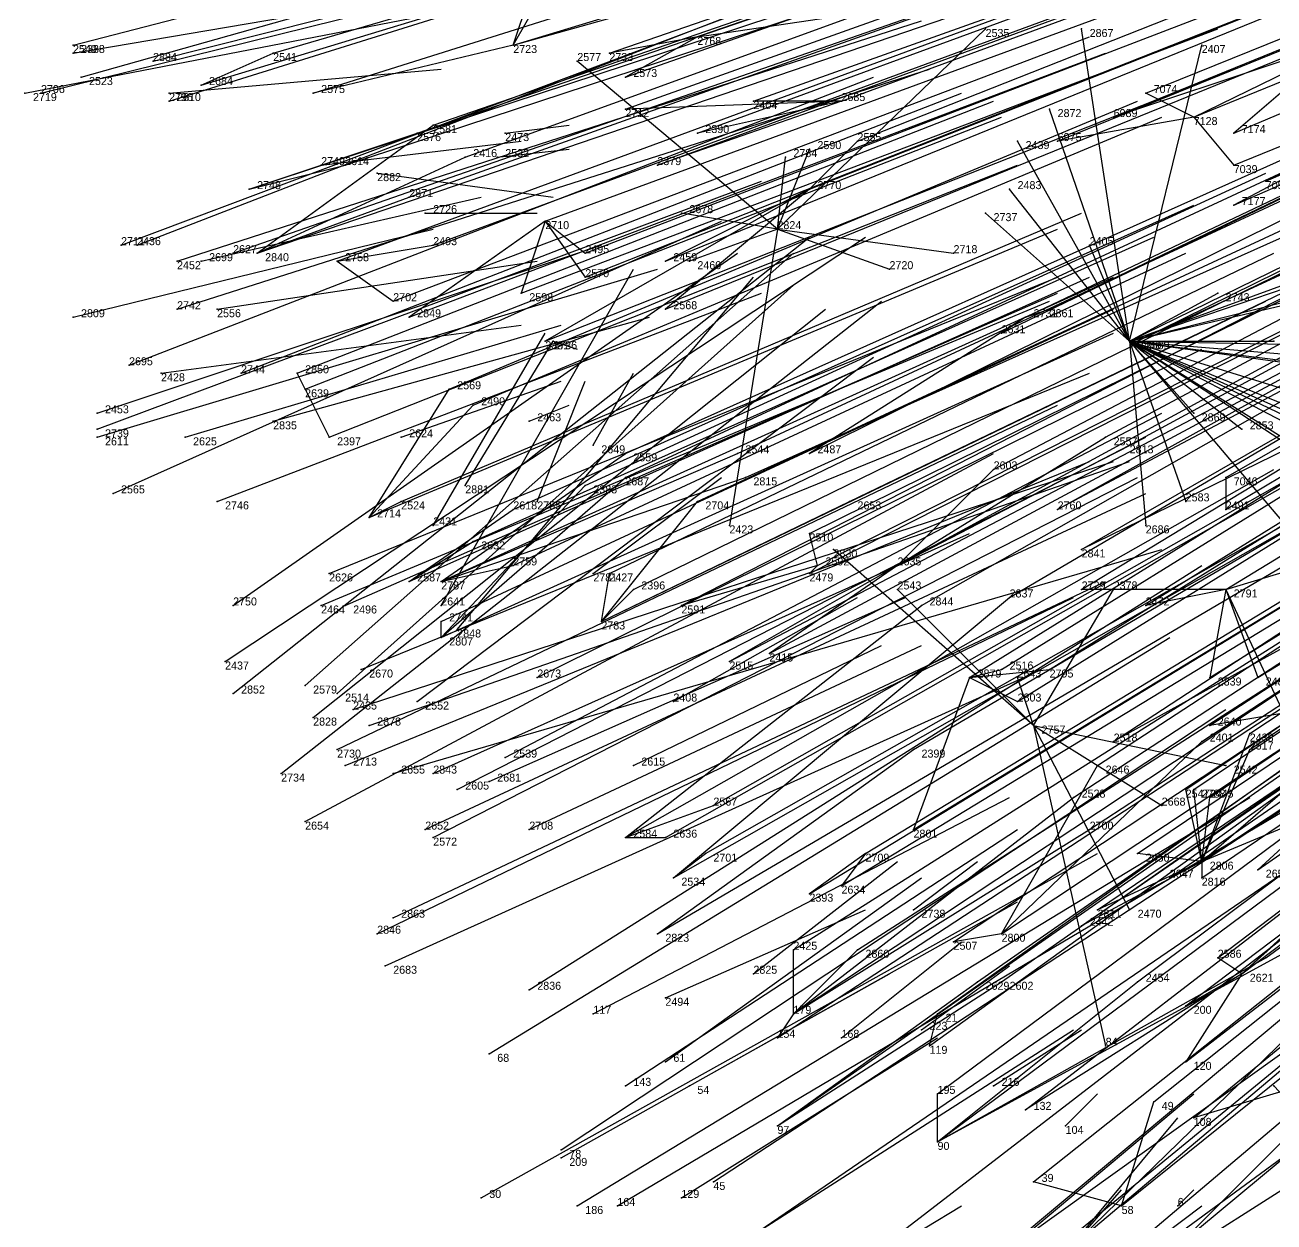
# Model space of a CAD drawing. Extents: x -0.5 to 0.59, y -0.5 to 0.59.
# Drawn here: x -0.475 to -0.319, y -0.275 to -0.1255 of the extents above; entities that cross this region are included whole.
import ezdxf

# ---------------------------------------------------------------- set-up
doc = ezdxf.new("R2010")
doc.units = 0
for name, color, linetype in [('Facilities', 3, 'CONTINUOUS'), ('Facilities_lines', 3, 'CONTINUOUS'), ('Normals', 1, 'CONTINUOUS'), ('Source_points', 5, 'CONTINUOUS'), ('Text', 3, 'CONTINUOUS')]:
    doc.layers.add(name, color=color, linetype=linetype)

msp = doc.modelspace()

# ---------------------------------------------------------------- linework, layer by layer
at = {"layer": 'Facilities', "color": 3}
for p in [(-0.391, -0.127, -1.029), (-0.469, -0.128, -1.214), (-0.469, -0.129, -1.25), (-0.414, -0.128, -1.084), (-0.459, -0.13, -1.25), (-0.468, -0.132, -1.215), (-0.475, -0.134, -1.233), (-0.473, -0.134, -1.229), (-0.457, -0.134, -1.25), (-0.453, -0.133, -1.179), (-0.457, -0.135, -1.191), (-0.373, -0.135, -0.992), (-0.329, -0.137, -0.891), (-0.415, -0.139, -1.25), (-0.438, -0.143, -1.25), (-0.416, -0.142, -1.25), (-0.431, -0.144, -1.25), (-0.447, -0.146, -1.175), (-0.377, -0.146, -1.01), (-0.425, -0.149, -1.25), (-0.41, -0.15, -1.092), (-0.381, -0.151, -1.25), (-0.463, -0.153, -1.219), (-0.461, -0.153, -1.214), (-0.449, -0.154, -1.187), (-0.446, -0.154, -1.179), (-0.456, -0.155, -1.205), (-0.453, -0.155, -1.25), (-0.436, -0.155, -1.157), (-0.469, -0.162, -1.25), (-0.456, -0.161, -1.21), (-0.451, -0.161, -1.25), (-0.35, -0.162, -0.963), (-0.409, -0.165, -1.25), (-0.337, -0.165, -1.25), (-0.462, -0.168, -1.229), (-0.458, -0.169, -1.25), (-0.448, -0.169, -1.197), (-0.44, -0.171, -1.18), (-0.466, -0.174, -1.25), (-0.466, -0.176, -1.245), (-0.444, -0.175, -1.25), (-0.412, -0.175, -1.25), (-0.466, -0.177, -1.25), (-0.455, -0.177, -1.25), (-0.428, -0.177, -1.25), (-0.404, -0.178, -1.25), (-0.325, -0.182, -0.932), (-0.464, -0.184, -1.246), (-0.42, -0.183, -1.25), (-0.451, -0.185, -1.25), (-0.411, -0.185, -1.25), (-0.432, -0.187, -1.176), (-0.424, -0.188, -1.25), (-0.376, -0.193, -1.055), (-0.366, -0.193, -1.035), (-0.437, -0.194, -1.196), (-0.427, -0.195, -1.173), (-0.423, -0.195, -1.165), (-0.404, -0.194, -1.25), (-0.325, -0.196, -0.949), (-0.449, -0.198, -1.25), (-0.438, -0.198, -1.202), (-0.435, -0.198, -1.194), (-0.423, -0.198, -1.25), (-0.421, -0.201, -1.25), (-0.403, -0.2, -1.126), (-0.423, -0.202, -1.172), (-0.45, -0.205, -1.236), (-0.433, -0.206, -1.199), (-0.411, -0.207, -1.15), (-0.357, -0.207, -1.031), (-0.449, -0.209, -1.237), (-0.44, -0.208, -1.25), (-0.436, -0.209, -1.25), (-0.426, -0.21, -1.25), (-0.394, -0.21, -1.25), (-0.439, -0.212, -1.25), (-0.434, -0.211, -1.207), (-0.432, -0.213, -1.203), (-0.349, -0.213, -1.25), (-0.436, -0.216, -1.217), (-0.435, -0.218, -1.216), (-0.415, -0.217, -1.17), (-0.399, -0.218, -1.25), (-0.443, -0.219, -1.236), (-0.429, -0.219, -1.203), (-0.424, -0.219, -1.25), (-0.417, -0.22, -1.25), (-0.421, -0.221, -1.188), (-0.44, -0.225, -1.236), (-0.425, -0.226, -1.204), (-0.412, -0.226, -1.25), (-0.424, -0.227, -1.202), (-0.4, -0.227, -1.149), (-0.37, -0.229, -1.088), (-0.328, -0.23, -1.001), (-0.394, -0.232, -1.143), (-0.429, -0.237, -1.224), (-0.364, -0.236, -1.25), (-0.431, -0.239, -1.233), (-0.396, -0.239, -1.156), (-0.353, -0.239, -1.067), (-0.43, -0.243, -1.25), (-0.384, -0.244, -1.25), (-0.323, -0.244, -1.012), (-0.412, -0.246, -1.199), (-0.395, -0.247, -1.25), (-0.404, -0.249, -1.25), (-0.379, -0.249, -1.134), (-0.363, -0.251, -1.25), (-0.373, -0.252, -1.25), (-0.417, -0.254, -1.22), (-0.362, -0.253, -1.105), (-0.395, -0.255, -1.25), (-0.4, -0.258, -1.25), (-0.392, -0.258, -1.25), (-0.354, -0.258, -1.25), (-0.381, -0.263, -1.159), (-0.345, -0.263, -1.25), (-0.361, -0.265, -1.12), (-0.408, -0.266, -1.218), (-0.408, -0.267, -1.25), (-0.389, -0.27, -1.185), (-0.418, -0.272, -1.246), (-0.406, -0.273, -1.222), (-0.401, -0.273, -1.213), (-0.393, -0.272, -1.25), (-0.338, -0.273, -1.087), (-0.331, -0.273, -1.25)]:
    msp.add_point(p, dxfattribs=at)
at = {"layer": 'Facilities_lines', "color": 3}
for p, q in [((-0.391, -0.127, -1.029), (-0.331, -0.118, -0.877)), ((-0.329, -0.137, -0.891), (-0.294, -0.12, -0.794)), ((-0.414, -0.128, -1.084), (-0.41, -0.121, -1.069)), ((-0.414, -0.128, -1.084), (-0.412, -0.122, -1.074)), ((-0.414, -0.128, -1.084), (-0.396, -0.123, -1.037)), ((-0.381, -0.151, -1.25), (-0.355, -0.126, -1.25)), ((-0.337, -0.165, -1.25), (-0.343, -0.126, -1.25)), ((-0.391, -0.127, -1.029), (-0.402, -0.129, -1.057)), ((-0.391, -0.127, -1.029), (-0.4, -0.132, -1.052)), ((-0.453, -0.133, -1.179), (-0.444, -0.129, -1.156)), ((-0.414, -0.128, -1.084), (-0.439, -0.134, -1.146)), ((-0.337, -0.165, -1.25), (-0.328, -0.128, -1.25)), ((-0.381, -0.151, -1.25), (-0.406, -0.13, -1.25)), ((-0.318, -0.13, -0.86), (-0.339, -0.137, -0.914)), ((-0.29, -0.13, -0.794), (-0.324, -0.148, -0.89)), ((-0.29, -0.13, -0.794), (-0.32, -0.145, -0.879)), ((-0.265, -0.132, -0.741), (-0.336, -0.165, -0.935)), ((-0.329, -0.137, -0.891), (-0.335, -0.134, -0.901)), ((-0.317, -0.133, -0.859), (-0.324, -0.139, -0.88)), ((-0.373, -0.135, -0.992), (-0.4, -0.136, -1.057)), ((-0.373, -0.135, -0.992), (-0.396, -0.143, -1.053)), ((-0.373, -0.135, -0.992), (-0.391, -0.139, -1.037)), ((-0.373, -0.135, -0.992), (-0.384, -0.135, -1.018)), ((-0.337, -0.165, -1.25), (-0.347, -0.136, -1.25)), ((-0.329, -0.137, -0.891), (-0.346, -0.14, -0.933)), ((-0.329, -0.137, -0.891), (-0.324, -0.143, -0.886)), ((-0.446, -0.154, -1.179), (-0.424, -0.138, -1.116)), ((-0.447, -0.146, -1.175), (-0.426, -0.139, -1.122)), ((-0.377, -0.146, -1.01), (-0.371, -0.14, -0.992)), ((-0.337, -0.165, -1.25), (-0.351, -0.14, -1.25)), ((-0.337, -0.165, -1.25), (-0.266, -0.139, -1.25)), ((-0.337, -0.165, -1.25), (-0.286, -0.14, -1.25)), ((-0.381, -0.151, -1.25), (-0.377, -0.141, -1.25)), ((-0.447, -0.146, -1.175), (-0.435, -0.143, -1.145)), ((-0.446, -0.154, -1.179), (-0.42, -0.142, -1.108)), ((-0.381, -0.151, -1.25), (-0.38, -0.142, -1.25)), ((-0.377, -0.146, -1.01), (-0.41, -0.165, -1.106)), ((-0.377, -0.146, -1.01), (-0.395, -0.155, -1.06)), ((-0.377, -0.146, -1.01), (-0.395, -0.161, -1.066)), ((-0.337, -0.165, -1.25), (-0.352, -0.146, -1.25)), ((-0.446, -0.154, -1.179), (-0.427, -0.147, -1.13)), ((-0.337, -0.165, -1.25), (-0.266, -0.147, -1.25)), ((-0.381, -0.151, -1.25), (-0.393, -0.149, -1.25)), ((-0.337, -0.165, -1.25), (-0.355, -0.149, -1.25)), ((-0.41, -0.15, -1.092), (-0.427, -0.162, -1.142)), ((-0.41, -0.15, -1.092), (-0.413, -0.159, -1.105)), ((-0.41, -0.15, -1.092), (-0.405, -0.154, -1.083)), ((-0.41, -0.15, -1.092), (-0.405, -0.157, -1.086)), ((-0.381, -0.151, -1.25), (-0.392, -0.155, -1.25)), ((-0.381, -0.151, -1.25), (-0.387, -0.188, -1.25)), ((-0.381, -0.151, -1.25), (-0.359, -0.154, -1.25)), ((-0.381, -0.151, -1.25), (-0.367, -0.156, -1.25)), ((-0.337, -0.165, -1.25), (-0.293, -0.15, -1.25)), ((-0.436, -0.155, -1.157), (-0.424, -0.153, -1.127)), ((-0.337, -0.165, -1.25), (-0.342, -0.153, -1.25)), ((-0.337, -0.165, -1.25), (-0.286, -0.153, -1.25)), ((-0.436, -0.155, -1.157), (-0.429, -0.16, -1.145)), ((-0.337, -0.165, -1.25), (-0.326, -0.159, -1.25)), ((-0.35, -0.162, -0.963), (-0.377, -0.179, -1.043)), ((-0.35, -0.162, -0.963), (-0.353, -0.164, -0.974)), ((-0.35, -0.162, -0.963), (-0.347, -0.161, -0.957)), ((-0.337, -0.165, -1.25), (-0.227, -0.18, -1.25)), ((-0.337, -0.165, -1.25), (-0.228, -0.174, -1.25)), ((-0.337, -0.165, -1.25), (-0.288, -0.185, -1.25)), ((-0.337, -0.165, -1.25), (-0.316, -0.176, -1.25)), ((-0.337, -0.165, -1.25), (-0.256, -0.19, -1.25)), ((-0.337, -0.165, -1.25), (-0.33, -0.185, -1.25)), ((-0.337, -0.165, -1.25), (-0.319, -0.165, -1.25)), ((-0.337, -0.165, -1.25), (-0.264, -0.2, -1.25)), ((-0.337, -0.165, -1.25), (-0.335, -0.188, -1.25)), ((-0.337, -0.165, -1.25), (-0.282, -0.166, -1.25)), ((-0.337, -0.165, -1.25), (-0.297, -0.17, -1.25)), ((-0.337, -0.165, -1.25), (-0.27, -0.195, -1.25)), ((-0.337, -0.165, -1.25), (-0.323, -0.176, -1.25)), ((-0.337, -0.165, -1.25), (-0.275, -0.204, -1.25)), ((-0.337, -0.165, -1.25), (-0.315, -0.191, -1.25)), ((-0.337, -0.165, -1.25), (-0.291, -0.195, -1.25)), ((-0.337, -0.165, -1.25), (-0.329, -0.174, -1.25)), ((-0.296, -0.168, -0.85), (-0.343, -0.191, -0.983)), ((-0.44, -0.171, -1.18), (-0.441, -0.169, -1.18)), ((-0.314, -0.169, -0.892), (-0.346, -0.186, -0.982)), ((-0.44, -0.171, -1.18), (-0.437, -0.177, -1.179)), ((-0.432, -0.187, -1.176), (-0.422, -0.171, -1.137)), ((-0.432, -0.187, -1.176), (-0.419, -0.173, -1.133)), ((-0.366, -0.193, -1.035), (-0.34, -0.177, -0.958)), ((-0.423, -0.195, -1.165), (-0.4, -0.179, -1.095)), ((-0.423, -0.195, -1.165), (-0.386, -0.179, -1.063)), ((-0.366, -0.193, -1.035), (-0.337, -0.178, -0.954)), ((-0.423, -0.195, -1.165), (-0.385, -0.182, -1.064)), ((-0.423, -0.202, -1.172), (-0.4, -0.182, -1.099)), ((-0.366, -0.193, -1.035), (-0.354, -0.181, -0.994)), ((-0.325, -0.182, -0.932), (-0.325, -0.186, -0.936)), ((-0.423, -0.202, -1.172), (-0.405, -0.183, -1.11)), ((-0.283, -0.184, -0.843), (-0.339, -0.215, -1.004)), ((-0.432, -0.187, -1.176), (-0.428, -0.185, -1.167)), ((-0.403, -0.2, -1.126), (-0.372, -0.185, -1.038)), ((-0.403, -0.2, -1.126), (-0.391, -0.185, -1.081)), ((-0.328, -0.23, -1.001), (-0.276, -0.185, -0.831)), ((-0.427, -0.195, -1.173), (-0.414, -0.186, -1.135)), ((-0.427, -0.195, -1.173), (-0.419, -0.19, -1.15)), ((-0.376, -0.193, -1.055), (-0.377, -0.189, -1.055)), ((-0.349, -0.213, -1.25), (-0.374, -0.191, -1.25)), ((-0.423, -0.195, -1.165), (-0.414, -0.193, -1.142)), ((-0.376, -0.193, -1.055), (-0.393, -0.198, -1.101)), ((-0.366, -0.193, -1.035), (-0.387, -0.205, -1.095)), ((-0.366, -0.193, -1.035), (-0.382, -0.204, -1.083)), ((-0.376, -0.193, -1.055), (-0.377, -0.194, -1.06)), ((-0.325, -0.196, -0.949), (-0.315, -0.193, -0.923)), ((-0.403, -0.2, -1.126), (-0.402, -0.194, -1.117)), ((-0.403, -0.2, -1.126), (-0.399, -0.196, -1.11)), ((-0.349, -0.213, -1.25), (-0.366, -0.196, -1.25)), ((-0.349, -0.213, -1.25), (-0.339, -0.196, -1.25)), ((-0.325, -0.196, -0.949), (-0.343, -0.196, -0.988)), ((-0.325, -0.196, -0.949), (-0.335, -0.198, -0.972)), ((-0.325, -0.196, -0.949), (-0.327, -0.207, -0.967)), ((-0.325, -0.196, -0.949), (-0.321, -0.207, -0.955)), ((-0.325, -0.196, -0.949), (-0.318, -0.211, -0.955)), ((-0.4, -0.227, -1.149), (-0.363, -0.198, -1.033)), ((-0.394, -0.232, -1.143), (-0.352, -0.197, -1.009)), ((-0.423, -0.202, -1.172), (-0.423, -0.2, -1.169)), ((-0.357, -0.207, -1.031), (-0.364, -0.226, -1.072)), ((-0.357, -0.207, -1.031), (-0.353, -0.206, -1.022)), ((-0.357, -0.207, -1.031), (-0.347, -0.206, -1.01)), ((-0.357, -0.207, -1.031), (-0.351, -0.21, -1.023)), ((-0.349, -0.213, -1.25), (-0.351, -0.207, -1.25)), ((-0.309, -0.21, -0.934), (-0.327, -0.213, -0.975)), ((-0.349, -0.213, -1.25), (-0.34, -0.253, -1.25)), ((-0.349, -0.213, -1.25), (-0.337, -0.236, -1.25)), ((-0.349, -0.213, -1.25), (-0.325, -0.218, -1.25)), ((-0.349, -0.213, -1.25), (-0.333, -0.223, -1.25)), ((-0.353, -0.239, -1.067), (-0.328, -0.215, -0.98)), ((-0.328, -0.23, -1.001), (-0.322, -0.214, -0.967)), ((-0.396, -0.239, -1.156), (-0.364, -0.216, -1.058)), ((-0.328, -0.23, -1.001), (-0.322, -0.216, -0.969)), ((-0.353, -0.239, -1.067), (-0.341, -0.218, -1.012)), ((-0.309, -0.22, -0.948), (-0.321, -0.231, -0.989)), ((-0.328, -0.23, -1.001), (-0.33, -0.221, -0.994)), ((-0.328, -0.23, -1.001), (-0.329, -0.221, -0.991)), ((-0.4, -0.227, -1.149), (-0.389, -0.223, -1.121)), ((-0.379, -0.249, -1.134), (-0.344, -0.222, -1.023)), ((-0.328, -0.23, -1.001), (-0.327, -0.222, -0.988)), ((-0.323, -0.244, -1.012), (-0.299, -0.222, -0.931)), ((-0.379, -0.249, -1.134), (-0.342, -0.226, -1.025)), ((-0.328, -0.23, -1.001), (-0.316, -0.225, -0.969)), ((-0.4, -0.227, -1.149), (-0.395, -0.227, -1.138)), ((-0.323, -0.244, -1.012), (-0.304, -0.227, -0.949)), ((-0.394, -0.232, -1.143), (-0.39, -0.229, -1.131)), ((-0.37, -0.229, -1.088), (-0.377, -0.234, -1.111)), ((-0.37, -0.229, -1.088), (-0.373, -0.233, -1.1)), ((-0.328, -0.23, -1.001), (-0.336, -0.229, -1.016)), ((-0.328, -0.23, -1.001), (-0.343, -0.238, -1.043)), ((-0.328, -0.23, -1.001), (-0.341, -0.236, -1.037)), ((-0.328, -0.23, -1.001), (-0.332, -0.232, -1.013)), ((-0.328, -0.23, -1.001), (-0.328, -0.232, -1.004)), ((-0.353, -0.239, -1.067), (-0.359, -0.24, -1.08)), ((-0.379, -0.249, -1.134), (-0.379, -0.241, -1.123)), ((-0.379, -0.249, -1.134), (-0.371, -0.241, -1.106)), ((-0.361, -0.265, -1.12), (-0.317, -0.241, -0.995)), ((-0.361, -0.265, -1.12), (-0.32, -0.242, -1.002)), ((-0.323, -0.244, -1.012), (-0.326, -0.242, -1.016)), ((-0.323, -0.244, -1.012), (-0.35, -0.261, -1.09)), ((-0.323, -0.244, -1.012), (-0.33, -0.255, -1.042)), ((-0.323, -0.244, -1.012), (-0.33, -0.248, -1.032)), ((-0.381, -0.263, -1.159), (-0.353, -0.245, -1.074)), ((-0.381, -0.263, -1.159), (-0.356, -0.245, -1.08)), ((-0.361, -0.265, -1.12), (-0.336, -0.245, -1.039)), ((-0.379, -0.249, -1.134), (-0.381, -0.252, -1.142)), ((-0.362, -0.253, -1.105), (-0.361, -0.249, -1.096)), ((-0.309, -0.256, -1.004), (-0.331, -0.278, -1.081)), ((-0.309, -0.256, -1.004), (-0.329, -0.262, -1.052)), ((-0.361, -0.265, -1.12), (-0.361, -0.259, -1.111)), ((-0.304, -0.274, -1.25), (-0.319, -0.258, -1.25)), ((-0.338, -0.273, -1.087), (-0.334, -0.26, -1.058)), ((-0.359, -0.297, -1.164), (-0.318, -0.267, -1.038)), ((-0.359, -0.297, -1.164), (-0.318, -0.271, -1.046)), ((-0.338, -0.273, -1.087), (-0.349, -0.27, -1.102))]:
    msp.add_line(p, q, dxfattribs=at)
at = {"layer": 'Normals', "color": 1}
for p, q in [((-0.391, -0.127, -1.029), (-0.304, -0.097, -1.067)), ((-0.402, -0.129, -1.057), (-0.315, -0.099, -1.094)), ((-0.335, -0.134, -0.901), (-0.248, -0.099, -0.938)), ((-0.414, -0.128, -1.084), (-0.325, -0.101, -1.121)), ((-0.4, -0.132, -1.052), (-0.312, -0.101, -1.089)), ((-0.339, -0.137, -0.914), (-0.253, -0.102, -0.951)), ((-0.329, -0.137, -0.891), (-0.243, -0.102, -0.928)), ((-0.469, -0.128, -1.214), (-0.372, -0.103, -1.225)), ((-0.444, -0.129, -1.156), (-0.355, -0.103, -1.193)), ((-0.384, -0.135, -1.018), (-0.297, -0.104, -1.056)), ((-0.373, -0.135, -0.992), (-0.286, -0.103, -1.03)), ((-0.324, -0.139, -0.88), (-0.238, -0.103, -0.917)), ((-0.468, -0.132, -1.215), (-0.372, -0.105, -1.228)), ((-0.457, -0.135, -1.191), (-0.364, -0.106, -1.216)), ((-0.453, -0.133, -1.179), (-0.364, -0.106, -1.217)), ((-0.439, -0.134, -1.146), (-0.35, -0.106, -1.183)), ((-0.4, -0.136, -1.057), (-0.313, -0.105, -1.094)), ((-0.371, -0.14, -0.992), (-0.285, -0.106, -1.029)), ((-0.346, -0.14, -0.933), (-0.26, -0.105, -0.97)), ((-0.391, -0.139, -1.037), (-0.304, -0.107, -1.075)), ((-0.426, -0.139, -1.122), (-0.339, -0.109, -1.159)), ((-0.424, -0.138, -1.116), (-0.337, -0.108, -1.153)), ((-0.324, -0.143, -0.886), (-0.238, -0.108, -0.923)), ((-0.32, -0.145, -0.879), (-0.235, -0.108, -0.916)), ((-0.473, -0.134, -1.229), (-0.376, -0.11, -1.232)), ((-0.42, -0.142, -1.108), (-0.332, -0.11, -1.145)), ((-0.396, -0.143, -1.053), (-0.309, -0.111, -1.09)), ((-0.377, -0.146, -1.01), (-0.291, -0.112, -1.048)), ((-0.324, -0.148, -0.89), (-0.239, -0.111, -0.927)), ((-0.475, -0.134, -1.233), (-0.377, -0.115, -1.23)), ((-0.435, -0.143, -1.145), (-0.347, -0.114, -1.182)), ((-0.461, -0.153, -1.214), (-0.368, -0.117, -1.228)), ((-0.447, -0.146, -1.175), (-0.359, -0.117, -1.212)), ((-0.427, -0.147, -1.13), (-0.34, -0.116, -1.167)), ((-0.463, -0.153, -1.219), (-0.37, -0.118, -1.233)), ((-0.41, -0.15, -1.092), (-0.323, -0.118, -1.129)), ((-0.469, -0.129, -1.25), (-0.41, -0.119, -1.17)), ((-0.395, -0.155, -1.06), (-0.309, -0.12, -1.098)), ((-0.424, -0.153, -1.127), (-0.337, -0.121, -1.164)), ((-0.405, -0.154, -1.083), (-0.319, -0.121, -1.121)), ((-0.347, -0.161, -0.957), (-0.264, -0.121, -0.995)), ((-0.459, -0.13, -1.25), (-0.431, -0.123, -1.154)), ((-0.449, -0.154, -1.187), (-0.36, -0.123, -1.221)), ((-0.436, -0.155, -1.157), (-0.349, -0.123, -1.194)), ((-0.405, -0.157, -1.086), (-0.319, -0.123, -1.124)), ((-0.35, -0.162, -0.963), (-0.266, -0.122, -1.001)), ((-0.446, -0.154, -1.179), (-0.358, -0.124, -1.216)), ((-0.353, -0.164, -0.974), (-0.27, -0.124, -1.012)), ((-0.336, -0.165, -0.935), (-0.253, -0.124, -0.972)), ((-0.456, -0.155, -1.205), (-0.363, -0.125, -1.223)), ((-0.413, -0.159, -1.105), (-0.326, -0.126, -1.143)), ((-0.395, -0.161, -1.066), (-0.309, -0.126, -1.104)), ((-0.355, -0.126, -1.25), (-0.355, -0.126, -1.15)), ((-0.343, -0.126, -1.25), (-0.343, -0.126, -1.15)), ((-0.429, -0.16, -1.145), (-0.342, -0.127, -1.182)), ((-0.427, -0.162, -1.142), (-0.34, -0.129, -1.179)), ((-0.328, -0.128, -1.25), (-0.328, -0.128, -1.15)), ((-0.457, -0.134, -1.25), (-0.423, -0.131, -1.156)), ((-0.456, -0.161, -1.21), (-0.362, -0.131, -1.225)), ((-0.41, -0.165, -1.106), (-0.324, -0.131, -1.143)), ((-0.406, -0.13, -1.25), (-0.406, -0.13, -1.15)), ((-0.462, -0.168, -1.229), (-0.369, -0.132, -1.231)), ((-0.448, -0.169, -1.197), (-0.358, -0.134, -1.225)), ((-0.34, -0.177, -0.958), (-0.258, -0.133, -0.995)), ((-0.337, -0.178, -0.954), (-0.256, -0.134, -0.991)), ((-0.441, -0.169, -1.18), (-0.354, -0.135, -1.216)), ((-0.422, -0.171, -1.137), (-0.336, -0.135, -1.174)), ((-0.44, -0.171, -1.18), (-0.353, -0.137, -1.217)), ((-0.419, -0.173, -1.133), (-0.333, -0.137, -1.17)), ((-0.347, -0.136, -1.25), (-0.347, -0.136, -1.15)), ((-0.325, -0.182, -0.932), (-0.245, -0.136, -0.97)), ((-0.415, -0.139, -1.25), (-0.407, -0.138, -1.15)), ((-0.377, -0.179, -1.043), (-0.294, -0.138, -1.081)), ((-0.354, -0.181, -0.994), (-0.272, -0.138, -1.032)), ((-0.438, -0.143, -1.25), (-0.413, -0.14, -1.153)), ((-0.386, -0.179, -1.063), (-0.302, -0.14, -1.101)), ((-0.351, -0.14, -1.25), (-0.351, -0.14, -1.15)), ((-0.325, -0.186, -0.936), (-0.246, -0.139, -0.974)), ((-0.416, -0.142, -1.25), (-0.407, -0.141, -1.15)), ((-0.4, -0.179, -1.095), (-0.315, -0.141, -1.132)), ((-0.377, -0.141, -1.25), (-0.377, -0.141, -1.15)), ((-0.346, -0.186, -0.982), (-0.265, -0.141, -1.019)), ((-0.437, -0.177, -1.179), (-0.351, -0.143, -1.215)), ((-0.4, -0.182, -1.099), (-0.316, -0.143, -1.137)), ((-0.38, -0.142, -1.25), (-0.38, -0.142, -1.15)), ((-0.466, -0.176, -1.245), (-0.383, -0.145, -1.198)), ((-0.431, -0.144, -1.25), (-0.409, -0.147, -1.153)), ((-0.405, -0.183, -1.11), (-0.32, -0.144, -1.147)), ((-0.385, -0.182, -1.064), (-0.3, -0.144, -1.102)), ((-0.372, -0.185, -1.038), (-0.289, -0.145, -1.076)), ((-0.343, -0.191, -0.983), (-0.263, -0.145, -1.02)), ((-0.391, -0.185, -1.081), (-0.307, -0.146, -1.119)), ((-0.352, -0.146, -1.25), (-0.352, -0.146, -1.15)), ((-0.453, -0.155, -1.25), (-0.418, -0.147, -1.157)), ((-0.414, -0.186, -1.135), (-0.329, -0.148, -1.172)), ((-0.377, -0.189, -1.055), (-0.294, -0.148, -1.092)), ((-0.343, -0.196, -0.988), (-0.264, -0.148, -1.025)), ((-0.325, -0.196, -0.949), (-0.246, -0.148, -0.987)), ((-0.428, -0.185, -1.167), (-0.343, -0.149, -1.204)), ((-0.425, -0.149, -1.25), (-0.411, -0.149, -1.151)), ((-0.393, -0.149, -1.25), (-0.393, -0.149, -1.15)), ((-0.366, -0.193, -1.035), (-0.285, -0.149, -1.073)), ((-0.355, -0.149, -1.25), (-0.355, -0.149, -1.15)), ((-0.335, -0.198, -0.972), (-0.256, -0.149, -1.01)), ((-0.469, -0.162, -1.25), (-0.424, -0.151, -1.161)), ((-0.464, -0.184, -1.246), (-0.388, -0.15, -1.19)), ((-0.432, -0.187, -1.176), (-0.346, -0.151, -1.213)), ((-0.381, -0.151, -1.25), (-0.381, -0.151, -1.15)), ((-0.376, -0.193, -1.055), (-0.293, -0.151, -1.093)), ((-0.352, -0.197, -1.009), (-0.272, -0.15, -1.046)), ((-0.45, -0.205, -1.236), (-0.37, -0.152, -1.209)), ((-0.449, -0.209, -1.237), (-0.377, -0.152, -1.197)), ((-0.419, -0.19, -1.15), (-0.334, -0.152, -1.187)), ((-0.377, -0.194, -1.06), (-0.294, -0.152, -1.097)), ((-0.363, -0.198, -1.033), (-0.282, -0.152, -1.07)), ((-0.466, -0.174, -1.25), (-0.403, -0.153, -1.175)), ((-0.449, -0.198, -1.25), (-0.386, -0.154, -1.186)), ((-0.44, -0.208, -1.25), (-0.379, -0.154, -1.192)), ((-0.414, -0.193, -1.142), (-0.33, -0.154, -1.179)), ((-0.402, -0.194, -1.117), (-0.319, -0.154, -1.154)), ((-0.359, -0.154, -1.25), (-0.359, -0.154, -1.15)), ((-0.342, -0.153, -1.25), (-0.342, -0.153, -1.15)), ((-0.466, -0.177, -1.25), (-0.396, -0.156, -1.182)), ((-0.451, -0.161, -1.25), (-0.411, -0.155, -1.159)), ((-0.423, -0.198, -1.25), (-0.399, -0.156, -1.162)), ((-0.399, -0.196, -1.11), (-0.315, -0.155, -1.147)), ((-0.393, -0.198, -1.101), (-0.311, -0.156, -1.138)), ((-0.392, -0.155, -1.25), (-0.392, -0.155, -1.15)), ((-0.367, -0.156, -1.25), (-0.367, -0.156, -1.15)), ((-0.437, -0.194, -1.196), (-0.346, -0.157, -1.214)), ((-0.427, -0.195, -1.173), (-0.342, -0.157, -1.21)), ((-0.423, -0.195, -1.165), (-0.339, -0.157, -1.203)), ((-0.421, -0.201, -1.25), (-0.384, -0.157, -1.169)), ((-0.353, -0.206, -1.022), (-0.274, -0.157, -1.058)), ((-0.347, -0.206, -1.01), (-0.268, -0.157, -1.047)), ((-0.451, -0.185, -1.25), (-0.383, -0.159, -1.182)), ((-0.436, -0.209, -1.25), (-0.379, -0.158, -1.185)), ((-0.435, -0.198, -1.194), (-0.346, -0.159, -1.218)), ((-0.357, -0.207, -1.031), (-0.278, -0.158, -1.068)), ((-0.327, -0.207, -0.967), (-0.248, -0.158, -1.005)), ((-0.326, -0.159, -1.25), (-0.326, -0.159, -1.15)), ((-0.321, -0.207, -0.955), (-0.242, -0.159, -0.993)), ((-0.443, -0.219, -1.236), (-0.368, -0.16, -1.206)), ((-0.438, -0.198, -1.202), (-0.347, -0.16, -1.216)), ((-0.403, -0.2, -1.126), (-0.32, -0.16, -1.163)), ((-0.382, -0.204, -1.083), (-0.3, -0.16, -1.12)), ((-0.444, -0.175, -1.25), (-0.397, -0.162, -1.163)), ((-0.439, -0.212, -1.25), (-0.375, -0.161, -1.193)), ((-0.423, -0.2, -1.169), (-0.339, -0.161, -1.207)), ((-0.387, -0.205, -1.095), (-0.305, -0.162, -1.133)), ((-0.351, -0.21, -1.023), (-0.272, -0.161, -1.06)), ((-0.327, -0.213, -0.975), (-0.249, -0.162, -1.012)), ((-0.458, -0.169, -1.25), (-0.413, -0.163, -1.161)), ((-0.455, -0.177, -1.25), (-0.408, -0.163, -1.163)), ((-0.322, -0.214, -0.967), (-0.245, -0.163, -1.004)), ((-0.424, -0.188, -1.25), (-0.41, -0.164, -1.154)), ((-0.423, -0.202, -1.172), (-0.339, -0.164, -1.209)), ((-0.42, -0.183, -1.25), (-0.409, -0.165, -1.152)), ((-0.409, -0.165, -1.25), (-0.406, -0.166, -1.15)), ((-0.339, -0.215, -1.004), (-0.261, -0.164, -1.04)), ((-0.337, -0.165, -1.25), (-0.337, -0.165, -1.15)), ((-0.328, -0.215, -0.98), (-0.25, -0.164, -1.017)), ((-0.322, -0.216, -0.969), (-0.245, -0.164, -1.006)), ((-0.319, -0.165, -1.25), (-0.319, -0.165, -1.15)), ((-0.411, -0.207, -1.15), (-0.328, -0.166, -1.188)), ((-0.426, -0.21, -1.25), (-0.369, -0.167, -1.18)), ((-0.341, -0.218, -1.012), (-0.263, -0.167, -1.049)), ((-0.433, -0.206, -1.199), (-0.342, -0.169, -1.215)), ((-0.428, -0.177, -1.25), (-0.408, -0.17, -1.152)), ((-0.411, -0.185, -1.25), (-0.405, -0.17, -1.151)), ((-0.404, -0.178, -1.25), (-0.399, -0.169, -1.15)), ((-0.364, -0.216, -1.058), (-0.284, -0.169, -1.095)), ((-0.33, -0.221, -0.994), (-0.253, -0.169, -1.031)), ((-0.329, -0.221, -0.991), (-0.252, -0.169, -1.028)), ((-0.327, -0.222, -0.988), (-0.25, -0.17, -1.025)), ((-0.344, -0.222, -1.023), (-0.266, -0.171, -1.059)), ((-0.436, -0.216, -1.217), (-0.346, -0.173, -1.218)), ((-0.412, -0.175, -1.25), (-0.407, -0.173, -1.15)), ((-0.415, -0.217, -1.17), (-0.333, -0.174, -1.208)), ((-0.329, -0.174, -1.25), (-0.329, -0.174, -1.15)), ((-0.342, -0.226, -1.025), (-0.264, -0.175, -1.062)), ((-0.323, -0.176, -1.25), (-0.323, -0.176, -1.15)), ((-0.421, -0.221, -1.188), (-0.335, -0.177, -1.214)), ((-0.389, -0.223, -1.121), (-0.308, -0.177, -1.158)), ((-0.336, -0.229, -1.016), (-0.259, -0.177, -1.053)), ((-0.44, -0.225, -1.236), (-0.354, -0.179, -1.214)), ((-0.364, -0.226, -1.072), (-0.285, -0.178, -1.108)), ((-0.332, -0.232, -1.013), (-0.255, -0.179, -1.049)), ((-0.328, -0.23, -1.001), (-0.25, -0.178, -1.038)), ((-0.321, -0.231, -0.989), (-0.245, -0.178, -1.025)), ((-0.435, -0.218, -1.216), (-0.342, -0.18, -1.215)), ((-0.434, -0.211, -1.207), (-0.339, -0.18, -1.213)), ((-0.432, -0.213, -1.203), (-0.337, -0.18, -1.21)), ((-0.328, -0.232, -1.004), (-0.251, -0.18, -1.041)), ((-0.424, -0.227, -1.202), (-0.336, -0.182, -1.214)), ((-0.404, -0.194, -1.25), (-0.388, -0.182, -1.152)), ((-0.4, -0.227, -1.149), (-0.319, -0.181, -1.186)), ((-0.395, -0.227, -1.138), (-0.314, -0.181, -1.176)), ((-0.37, -0.229, -1.088), (-0.291, -0.181, -1.126)), ((-0.425, -0.226, -1.204), (-0.335, -0.184, -1.212)), ((-0.39, -0.229, -1.131), (-0.309, -0.183, -1.168)), ((-0.341, -0.236, -1.037), (-0.264, -0.184, -1.074)), ((-0.373, -0.233, -1.1), (-0.294, -0.185, -1.137)), ((-0.343, -0.238, -1.043), (-0.266, -0.185, -1.08)), ((-0.33, -0.185, -1.25), (-0.33, -0.185, -1.15)), ((-0.394, -0.232, -1.143), (-0.313, -0.186, -1.18)), ((-0.377, -0.234, -1.111), (-0.298, -0.186, -1.148)), ((-0.326, -0.242, -1.016), (-0.252, -0.186, -1.052)), ((-0.32, -0.242, -1.002), (-0.245, -0.187, -1.04)), ((-0.387, -0.188, -1.25), (-0.387, -0.188, -1.15)), ((-0.353, -0.239, -1.067), (-0.276, -0.188, -1.104)), ((-0.335, -0.188, -1.25), (-0.335, -0.188, -1.15)), ((-0.323, -0.244, -1.012), (-0.249, -0.188, -1.049)), ((-0.424, -0.219, -1.25), (-0.357, -0.189, -1.182)), ((-0.359, -0.24, -1.08), (-0.282, -0.189, -1.118)), ((-0.336, -0.245, -1.039), (-0.261, -0.189, -1.076)), ((-0.429, -0.219, -1.203), (-0.333, -0.191, -1.205)), ((-0.379, -0.241, -1.123), (-0.3, -0.191, -1.16)), ((-0.374, -0.191, -1.25), (-0.374, -0.191, -1.15)), ((-0.371, -0.241, -1.106), (-0.293, -0.191, -1.143)), ((-0.412, -0.246, -1.199), (-0.328, -0.193, -1.214)), ((-0.396, -0.239, -1.156), (-0.316, -0.192, -1.193)), ((-0.356, -0.245, -1.08), (-0.28, -0.192, -1.117)), ((-0.353, -0.245, -1.074), (-0.277, -0.192, -1.111)), ((-0.33, -0.248, -1.032), (-0.256, -0.192, -1.069)), ((-0.429, -0.237, -1.224), (-0.34, -0.195, -1.203)), ((-0.361, -0.249, -1.096), (-0.285, -0.195, -1.133)), ((-0.366, -0.196, -1.25), (-0.366, -0.196, -1.15)), ((-0.339, -0.196, -1.25), (-0.339, -0.196, -1.15)), ((-0.431, -0.239, -1.233), (-0.344, -0.197, -1.209)), ((-0.417, -0.22, -1.25), (-0.365, -0.197, -1.168)), ((-0.394, -0.21, -1.25), (-0.371, -0.197, -1.154)), ((-0.379, -0.249, -1.134), (-0.302, -0.198, -1.171)), ((-0.33, -0.255, -1.042), (-0.256, -0.198, -1.079)), ((-0.362, -0.253, -1.105), (-0.287, -0.199, -1.142)), ((-0.381, -0.252, -1.142), (-0.303, -0.201, -1.179)), ((-0.417, -0.254, -1.22), (-0.332, -0.202, -1.209)), ((-0.334, -0.26, -1.058), (-0.261, -0.202, -1.095)), ((-0.412, -0.226, -1.25), (-0.363, -0.203, -1.166)), ((-0.399, -0.218, -1.25), (-0.368, -0.203, -1.156)), ((-0.361, -0.259, -1.111), (-0.287, -0.204, -1.148)), ((-0.35, -0.261, -1.09), (-0.276, -0.204, -1.126)), ((-0.329, -0.262, -1.052), (-0.257, -0.203, -1.089)), ((-0.43, -0.243, -1.25), (-0.348, -0.206, -1.206)), ((-0.351, -0.207, -1.25), (-0.351, -0.207, -1.15)), ((-0.381, -0.263, -1.159), (-0.305, -0.21, -1.195)), ((-0.361, -0.265, -1.12), (-0.287, -0.21, -1.158)), ((-0.408, -0.266, -1.218), (-0.325, -0.211, -1.207)), ((-0.349, -0.27, -1.102), (-0.276, -0.212, -1.139)), ((-0.349, -0.213, -1.25), (-0.349, -0.213, -1.15)), ((-0.338, -0.273, -1.087), (-0.266, -0.215, -1.124)), ((-0.389, -0.27, -1.185), (-0.308, -0.217, -1.206)), ((-0.325, -0.218, -1.25), (-0.325, -0.218, -1.15)), ((-0.331, -0.278, -1.081), (-0.26, -0.219, -1.118)), ((-0.406, -0.273, -1.222), (-0.322, -0.222, -1.2)), ((-0.404, -0.249, -1.25), (-0.352, -0.222, -1.169)), ((-0.401, -0.273, -1.213), (-0.315, -0.222, -1.218)), ((-0.333, -0.223, -1.25), (-0.333, -0.223, -1.15)), ((-0.389, -0.28, -1.199), (-0.307, -0.224, -1.209)), ((-0.4, -0.258, -1.25), (-0.351, -0.226, -1.169)), ((-0.373, -0.282, -1.168), (-0.299, -0.225, -1.205)), ((-0.418, -0.272, -1.246), (-0.341, -0.229, -1.198)), ((-0.384, -0.244, -1.25), (-0.366, -0.23, -1.153)), ((-0.364, -0.236, -1.25), (-0.356, -0.23, -1.15)), ((-0.395, -0.255, -1.25), (-0.363, -0.232, -1.158)), ((-0.37, -0.293, -1.18), (-0.297, -0.232, -1.21)), ((-0.364, -0.293, -1.17), (-0.292, -0.234, -1.206)), ((-0.408, -0.267, -1.25), (-0.351, -0.235, -1.174)), ((-0.395, -0.247, -1.25), (-0.37, -0.236, -1.154)), ((-0.374, -0.307, -1.21), (-0.302, -0.237, -1.21)), ((-0.359, -0.297, -1.164), (-0.288, -0.237, -1.201)), ((-0.337, -0.236, -1.25), (-0.337, -0.236, -1.15)), ((-0.373, -0.252, -1.25), (-0.358, -0.24, -1.152)), ((-0.381, -0.299, -1.211), (-0.3, -0.241, -1.216)), ((-0.363, -0.251, -1.25), (-0.352, -0.243, -1.151)), ((-0.392, -0.258, -1.25), (-0.367, -0.244, -1.154)), ((-0.381, -0.309, -1.227), (-0.305, -0.245, -1.217)), ((-0.405, -0.29, -1.245), (-0.344, -0.251, -1.176)), ((-0.354, -0.258, -1.25), (-0.343, -0.251, -1.151)), ((-0.393, -0.272, -1.25), (-0.361, -0.252, -1.158)), ((-0.34, -0.253, -1.25), (-0.34, -0.253, -1.15)), ((-0.391, -0.311, -1.249), (-0.329, -0.259, -1.191)), ((-0.345, -0.263, -1.25), (-0.341, -0.259, -1.15)), ((-0.319, -0.258, -1.25), (-0.319, -0.258, -1.15)), ((-0.38, -0.321, -1.244), (-0.331, -0.262, -1.179)), ((-0.382, -0.321, -1.248), (-0.338, -0.271, -1.173)), ((-0.331, -0.273, -1.25), (-0.329, -0.271, -1.15)), ((-0.393, -0.294, -1.25), (-0.358, -0.273, -1.159)), ((-0.336, -0.279, -1.25), (-0.328, -0.273, -1.15))]:
    msp.add_line(p, q, dxfattribs=at)
at = {"layer": 'Source_points', "color": 5}
for p in [(-0.355, -0.126, -1.25), (-0.343, -0.126, -1.25), (-0.444, -0.129, -1.156), (-0.402, -0.129, -1.057), (-0.328, -0.128, -1.25), (-0.406, -0.13, -1.25), (-0.4, -0.132, -1.052), (-0.439, -0.134, -1.146), (-0.335, -0.134, -0.901), (-0.384, -0.135, -1.018), (-0.4, -0.136, -1.057), (-0.347, -0.136, -1.25), (-0.339, -0.137, -0.914), (-0.424, -0.138, -1.116), (-0.426, -0.139, -1.122), (-0.391, -0.139, -1.037), (-0.371, -0.14, -0.992), (-0.351, -0.14, -1.25), (-0.346, -0.14, -0.933), (-0.324, -0.139, -0.88), (-0.377, -0.141, -1.25), (-0.435, -0.143, -1.145), (-0.42, -0.142, -1.108), (-0.396, -0.143, -1.053), (-0.38, -0.142, -1.25), (-0.324, -0.143, -0.886), (-0.32, -0.145, -0.879), (-0.352, -0.146, -1.25), (-0.427, -0.147, -1.13), (-0.324, -0.148, -0.89), (-0.393, -0.149, -1.25), (-0.355, -0.149, -1.25), (-0.424, -0.153, -1.127), (-0.405, -0.154, -1.083), (-0.359, -0.154, -1.25), (-0.342, -0.153, -1.25), (-0.395, -0.155, -1.06), (-0.392, -0.155, -1.25), (-0.367, -0.156, -1.25), (-0.405, -0.157, -1.086), (-0.413, -0.159, -1.105), (-0.326, -0.159, -1.25), (-0.429, -0.16, -1.145), (-0.427, -0.162, -1.142), (-0.395, -0.161, -1.066), (-0.347, -0.161, -0.957), (-0.41, -0.165, -1.106), (-0.353, -0.164, -0.974), (-0.336, -0.165, -0.935), (-0.319, -0.165, -1.25), (-0.441, -0.169, -1.18), (-0.422, -0.171, -1.137), (-0.419, -0.173, -1.133), (-0.329, -0.174, -1.25), (-0.323, -0.176, -1.25), (-0.437, -0.177, -1.179), (-0.34, -0.177, -0.958), (-0.4, -0.179, -1.095), (-0.386, -0.179, -1.063), (-0.377, -0.179, -1.043), (-0.337, -0.178, -0.954), (-0.4, -0.182, -1.099), (-0.385, -0.182, -1.064), (-0.354, -0.181, -0.994), (-0.405, -0.183, -1.11), (-0.428, -0.185, -1.167), (-0.391, -0.185, -1.081), (-0.372, -0.185, -1.038), (-0.33, -0.185, -1.25), (-0.414, -0.186, -1.135), (-0.346, -0.186, -0.982), (-0.325, -0.186, -0.936), (-0.387, -0.188, -1.25), (-0.335, -0.188, -1.25), (-0.419, -0.19, -1.15), (-0.377, -0.189, -1.055), (-0.374, -0.191, -1.25), (-0.343, -0.191, -0.983), (-0.414, -0.193, -1.142), (-0.402, -0.194, -1.117), (-0.377, -0.194, -1.06), (-0.399, -0.196, -1.11), (-0.366, -0.196, -1.25), (-0.343, -0.196, -0.988), (-0.339, -0.196, -1.25), (-0.393, -0.198, -1.101), (-0.363, -0.198, -1.033), (-0.352, -0.197, -1.009), (-0.335, -0.198, -0.972), (-0.423, -0.2, -1.169), (-0.382, -0.204, -1.083), (-0.387, -0.205, -1.095), (-0.353, -0.206, -1.022), (-0.351, -0.207, -1.25), (-0.347, -0.206, -1.01), (-0.327, -0.207, -0.967), (-0.321, -0.207, -0.955), (-0.351, -0.21, -1.023), (-0.327, -0.213, -0.975), (-0.339, -0.215, -1.004), (-0.328, -0.215, -0.98), (-0.322, -0.214, -0.967), (-0.364, -0.216, -1.058), (-0.322, -0.216, -0.969), (-0.341, -0.218, -1.012), (-0.325, -0.218, -1.25), (-0.33, -0.221, -0.994), (-0.329, -0.221, -0.991), (-0.389, -0.223, -1.121), (-0.344, -0.222, -1.023), (-0.333, -0.223, -1.25), (-0.327, -0.222, -0.988), (-0.364, -0.226, -1.072), (-0.342, -0.226, -1.025), (-0.395, -0.227, -1.138), (-0.39, -0.229, -1.131), (-0.336, -0.229, -1.016), (-0.332, -0.232, -1.013), (-0.328, -0.232, -1.004), (-0.321, -0.231, -0.989), (-0.377, -0.234, -1.111), (-0.373, -0.233, -1.1), (-0.341, -0.236, -1.037), (-0.337, -0.236, -1.25), (-0.343, -0.238, -1.043), (-0.359, -0.24, -1.08), (-0.379, -0.241, -1.123), (-0.371, -0.241, -1.106), (-0.326, -0.242, -1.016), (-0.32, -0.242, -1.002), (-0.356, -0.245, -1.08), (-0.353, -0.245, -1.074), (-0.336, -0.245, -1.039), (-0.33, -0.248, -1.032), (-0.361, -0.249, -1.096), (-0.381, -0.252, -1.142), (-0.34, -0.253, -1.25), (-0.33, -0.255, -1.042), (-0.361, -0.259, -1.111), (-0.319, -0.258, -1.25), (-0.334, -0.26, -1.058), (-0.35, -0.261, -1.09), (-0.329, -0.262, -1.052), (-0.349, -0.27, -1.102)]:
    msp.add_point(p, dxfattribs=at)

# ---------------------------------------------------------------- texts
at = {"layer": 'Text', "color": 3}
for s, p in [('2535', (-0.355, -0.127, -1.25)), ('2867', (-0.342, -0.127, -1.25)), ('2768', (-0.391, -0.128, -1.029)), ('2549', (-0.469, -0.129, -1.25)), ('2388', (-0.468, -0.129, -1.214)), ('2884', (-0.459, -0.13, -1.25)), ('2541', (-0.444, -0.13, -1.156)), ('2723', (-0.414, -0.129, -1.084)), ('2577', (-0.406, -0.13, -1.25)), ('2733', (-0.402, -0.13, -1.057)), ('2407', (-0.328, -0.129, -1.25)), ('2573', (-0.399, -0.132, -1.052)), ('2523', (-0.467, -0.133, -1.215)), ('2684', (-0.452, -0.133, -1.179)), ('2719', (-0.474, -0.135, -1.233)), ('2706', (-0.473, -0.134, -1.229)), ('2796', (-0.457, -0.135, -1.191)), ('2810', (-0.456, -0.135, -1.25)), ('2575', (-0.438, -0.134, -1.146)), ('2685', (-0.373, -0.135, -0.992)), ('7074', (-0.334, -0.134, -0.901)), ('2404', (-0.384, -0.136, -1.018)), ('2712', (-0.4, -0.137, -1.057)), ('2872', (-0.346, -0.137, -1.25)), ('6989', (-0.339, -0.137, -0.914)), ('7128', (-0.329, -0.138, -0.891)), ('2581', (-0.424, -0.139, -1.116)), ('2390', (-0.39, -0.139, -1.037)), ('7174', (-0.323, -0.139, -0.88)), ('2576', (-0.426, -0.14, -1.122)), ('2473', (-0.415, -0.14, -1.25)), ('2590', (-0.376, -0.141, -1.25)), ('2555', (-0.371, -0.14, -0.992)), ('2439', (-0.35, -0.141, -1.25)), ('6975', (-0.346, -0.14, -0.933)), ('2749', (-0.438, -0.143, -1.25)), ('2614', (-0.435, -0.143, -1.145)), ('2416', (-0.419, -0.142, -1.108)), ('2532', (-0.415, -0.142, -1.25)), ('2379', (-0.396, -0.143, -1.053)), ('2784', (-0.379, -0.142, -1.25)), ('7039', (-0.324, -0.144, -0.886)), ('2748', (-0.446, -0.146, -1.175)), ('2882', (-0.431, -0.145, -1.25)), ('2770', (-0.376, -0.146, -1.01)), ('2483', (-0.351, -0.146, -1.25)), ('7057', (-0.32, -0.146, -0.879)), ('2871', (-0.427, -0.147, -1.13)), ('2726', (-0.424, -0.149, -1.25)), ('2678', (-0.392, -0.149, -1.25)), ('7177', (-0.323, -0.148, -0.89)), ('2737', (-0.354, -0.15, -1.25)), ('2710', (-0.41, -0.151, -1.092)), ('2824', (-0.381, -0.151, -1.25)), ('2711', (-0.463, -0.153, -1.219)), ('2436', (-0.461, -0.153, -1.214)), ('2493', (-0.424, -0.153, -1.127)), ('2405', (-0.342, -0.153, -1.25)), ('2699', (-0.452, -0.155, -1.25)), ('2627', (-0.449, -0.154, -1.187)), ('2840', (-0.445, -0.155, -1.179)), ('2758', (-0.435, -0.155, -1.157)), ('2495', (-0.405, -0.154, -1.083)), ('2459', (-0.394, -0.155, -1.06)), ('2718', (-0.359, -0.154, -1.25)), ('2452', (-0.456, -0.156, -1.205)), ('2570', (-0.405, -0.157, -1.086)), ('2460', (-0.391, -0.156, -1.25)), ('2720', (-0.367, -0.156, -1.25)), ('2702', (-0.429, -0.16, -1.145)), ('2598', (-0.412, -0.16, -1.105)), ('2743', (-0.325, -0.16, -1.25)), ('2742', (-0.456, -0.161, -1.21)), ('2568', (-0.394, -0.161, -1.066)), ('2809', (-0.468, -0.162, -1.25)), ('2556', (-0.451, -0.162, -1.25)), ('2849', (-0.426, -0.162, -1.142)), ('2731', (-0.349, -0.162, -0.963)), ('2861', (-0.347, -0.162, -0.957)), ('2631', (-0.353, -0.164, -0.974)), ('2381', (-0.41, -0.166, -1.106)), ('2736', (-0.409, -0.166, -1.25)), ('2449', (-0.336, -0.166, -1.25)), ('2589', (-0.335, -0.166, -0.935)), ('2695', (-0.462, -0.168, -1.229)), ('2744', (-0.448, -0.169, -1.197)), ('2850', (-0.44, -0.169, -1.18)), ('2428', (-0.458, -0.17, -1.25)), ('2569', (-0.421, -0.171, -1.137)), ('2639', (-0.44, -0.172, -1.18)), ('2453', (-0.465, -0.174, -1.25)), ('2490', (-0.418, -0.173, -1.133)), ('2463', (-0.411, -0.175, -1.25)), ('2869', (-0.328, -0.175, -1.25)), ('2739', (-0.465, -0.177, -1.245)), ('2835', (-0.444, -0.176, -1.25)), ('2624', (-0.427, -0.177, -1.25)), ('2853', (-0.322, -0.176, -1.25)), ('2611', (-0.465, -0.178, -1.25)), ('2625', (-0.454, -0.178, -1.25)), ('2397', (-0.436, -0.178, -1.179)), ('2557', (-0.339, -0.178, -0.958)), ('2649', (-0.403, -0.179, -1.25)), ('2559', (-0.399, -0.18, -1.095)), ('2544', (-0.385, -0.179, -1.063)), ('2487', (-0.376, -0.179, -1.043)), ('2813', (-0.337, -0.179, -0.954)), ('2603', (-0.354, -0.181, -0.994)), ('2687', (-0.4, -0.183, -1.099)), ('2815', (-0.384, -0.183, -1.064)), ('7046', (-0.324, -0.183, -0.932)), ('2565', (-0.463, -0.184, -1.246)), ('2881', (-0.42, -0.184, -1.25)), ('2383', (-0.404, -0.184, -1.11)), ('2583', (-0.33, -0.185, -1.25)), ('2746', (-0.45, -0.186, -1.25)), ('2524', (-0.428, -0.186, -1.167)), ('2618', (-0.414, -0.186, -1.135)), ('2755', (-0.411, -0.186, -1.25)), ('2704', (-0.39, -0.186, -1.081)), ('2653', (-0.371, -0.186, -1.038)), ('2760', (-0.346, -0.186, -0.982)), ('2491', (-0.325, -0.186, -0.936)), ('2714', (-0.431, -0.187, -1.176)), ('2431', (-0.424, -0.188, -1.25)), ('2423', (-0.387, -0.189, -1.25)), ('2686', (-0.335, -0.189, -1.25)), ('2632', (-0.418, -0.191, -1.15)), ('2510', (-0.377, -0.19, -1.055)), ('2830', (-0.374, -0.192, -1.25)), ('2841', (-0.343, -0.192, -0.983)), ('2759', (-0.414, -0.193, -1.142)), ('2592', (-0.375, -0.193, -1.055)), ('2635', (-0.366, -0.193, -1.035)), ('2626', (-0.437, -0.195, -1.196)), ('2587', (-0.426, -0.195, -1.173)), ('2787', (-0.423, -0.196, -1.165)), ('2781', (-0.404, -0.195, -1.25)), ('2427', (-0.402, -0.195, -1.117)), ('2396', (-0.398, -0.196, -1.11)), ('2479', (-0.377, -0.195, -1.06)), ('2543', (-0.366, -0.196, -1.25)), ('2729', (-0.343, -0.196, -0.988)), ('2378', (-0.339, -0.196, -1.25)), ('2837', (-0.352, -0.197, -1.009)), ('2791', (-0.324, -0.197, -0.949)), ('2750', (-0.449, -0.198, -1.25)), ('2464', (-0.438, -0.199, -1.202)), ('2496', (-0.434, -0.199, -1.194)), ('2641', (-0.423, -0.198, -1.25)), ('2591', (-0.393, -0.199, -1.101)), ('2844', (-0.362, -0.198, -1.033)), ('2472', (-0.335, -0.198, -0.972)), ('2741', (-0.422, -0.2, -1.169)), ('2848', (-0.421, -0.202, -1.25)), ('2783', (-0.403, -0.201, -1.126)), ('2807', (-0.422, -0.203, -1.172)), ('2415', (-0.382, -0.205, -1.083)), ('2437', (-0.45, -0.206, -1.236)), ('2515', (-0.387, -0.206, -1.095)), ('2516', (-0.352, -0.206, -1.022)), ('2670', (-0.432, -0.207, -1.199)), ('2673', (-0.411, -0.207, -1.15)), ('2879', (-0.356, -0.207, -1.031)), ('2643', (-0.351, -0.207, -1.25)), ('2795', (-0.347, -0.207, -1.01)), ('2839', (-0.326, -0.208, -0.967)), ('2485', (-0.32, -0.208, -0.955)), ('2852', (-0.448, -0.209, -1.237)), ('2579', (-0.439, -0.209, -1.25)), ('2514', (-0.435, -0.21, -1.25)), ('2408', (-0.394, -0.21, -1.25)), ('2803', (-0.351, -0.21, -1.023)), ('2435', (-0.434, -0.211, -1.207)), ('2552', (-0.425, -0.211, -1.25)), ('2828', (-0.439, -0.213, -1.25)), ('2878', (-0.431, -0.213, -1.203)), ('2640', (-0.326, -0.213, -0.975)), ('2757', (-0.348, -0.214, -1.25)), ('2518', (-0.339, -0.215, -1.004)), ('2401', (-0.327, -0.215, -0.98)), ('2438', (-0.322, -0.215, -0.967)), ('2517', (-0.322, -0.216, -0.969)), ('2730', (-0.436, -0.217, -1.217)), ('2539', (-0.414, -0.217, -1.17)), ('2399', (-0.363, -0.217, -1.058)), ('2713', (-0.434, -0.218, -1.216)), ('2655', (-0.428, -0.219, -1.203)), ('2843', (-0.424, -0.219, -1.25)), ('2615', (-0.398, -0.218, -1.25)), ('2646', (-0.34, -0.219, -1.012)), ('2542', (-0.324, -0.219, -1.25)), ('2734', (-0.443, -0.22, -1.236)), ('2605', (-0.42, -0.221, -1.188)), ('2681', (-0.416, -0.22, -1.25)), ('2528', (-0.343, -0.222, -1.023)), ('2547', (-0.33, -0.222, -0.994)), ('2788', (-0.328, -0.222, -0.991)), ('2445', (-0.327, -0.222, -0.988)), ('2567', (-0.389, -0.223, -1.121)), ('2668', (-0.333, -0.223, -1.25)), ('2654', (-0.44, -0.226, -1.236)), ('2652', (-0.425, -0.226, -1.204)), ('2708', (-0.412, -0.226, -1.25)), ('2584', (-0.399, -0.227, -1.149)), ('2636', (-0.394, -0.227, -1.138)), ('2801', (-0.364, -0.227, -1.072)), ('2700', (-0.342, -0.226, -1.025)), ('2572', (-0.424, -0.228, -1.202)), ('2701', (-0.389, -0.23, -1.131)), ('2709', (-0.37, -0.23, -1.088)), ('2450', (-0.335, -0.23, -1.016)), ('2806', (-0.327, -0.231, -1.001)), ('2534', (-0.393, -0.233, -1.143)), ('2647', (-0.332, -0.232, -1.013)), ('2816', (-0.328, -0.233, -1.004)), ('2658', (-0.32, -0.232, -0.989)), ('2393', (-0.377, -0.235, -1.111)), ('2634', (-0.373, -0.234, -1.1)), ('2863', (-0.428, -0.237, -1.224)), ('2738', (-0.363, -0.237, -1.25)), ('2442', (-0.342, -0.238, -1.043)), ('2811', (-0.341, -0.237, -1.037)), ('2470', (-0.336, -0.237, -1.25)), ('2846', (-0.431, -0.239, -1.233)), ('2823', (-0.395, -0.24, -1.156)), ('2425', (-0.379, -0.241, -1.123)), ('2507', (-0.359, -0.241, -1.08)), ('2800', (-0.353, -0.24, -1.067)), ('2860', (-0.37, -0.242, -1.106)), ('2586', (-0.326, -0.242, -1.016)), ('2683', (-0.429, -0.244, -1.25)), ('2825', (-0.384, -0.244, -1.25)), ('2454', (-0.335, -0.245, -1.039)), ('2621', (-0.322, -0.245, -1.012)), ('2836', (-0.411, -0.246, -1.199)), ('2629', (-0.355, -0.246, -1.08)), ('2602', (-0.352, -0.246, -1.074)), ('117', (-0.404, -0.249, -1.25)), ('2494', (-0.395, -0.248, -1.25)), ('179', (-0.379, -0.249, -1.134)), ('200', (-0.329, -0.249, -1.032)), ('21', (-0.36, -0.25, -1.096)), ('154', (-0.381, -0.252, -1.142)), ('168', (-0.373, -0.252, -1.25)), ('223', (-0.362, -0.251, -1.25)), ('84', (-0.34, -0.253, -1.25)), ('68', (-0.416, -0.255, -1.22)), ('61', (-0.394, -0.255, -1.25)), ('119', (-0.362, -0.254, -1.105)), ('120', (-0.329, -0.256, -1.042)), ('143', (-0.399, -0.258, -1.25)), ('216', (-0.353, -0.258, -1.25)), ('54', (-0.391, -0.259, -1.25)), ('195', (-0.361, -0.259, -1.111)), ('132', (-0.349, -0.261, -1.09)), ('49', (-0.333, -0.261, -1.058)), ('108', (-0.329, -0.263, -1.052)), ('97', (-0.381, -0.264, -1.159)), ('104', (-0.345, -0.264, -1.25)), ('90', (-0.361, -0.266, -1.12)), ('78', (-0.407, -0.267, -1.218)), ('209', (-0.407, -0.268, -1.25)), ('39', (-0.348, -0.27, -1.102)), ('30', (-0.417, -0.272, -1.246)), ('129', (-0.393, -0.272, -1.25)), ('45', (-0.389, -0.271, -1.185)), ('186', (-0.405, -0.274, -1.222)), ('164', (-0.401, -0.273, -1.213)), ('58', (-0.338, -0.274, -1.087)), ('6', (-0.331, -0.273, -1.25))]:
    msp.add_text(s, height=0.001, dxfattribs=at).set_placement(p)

doc.saveas('drawing.dxf')
